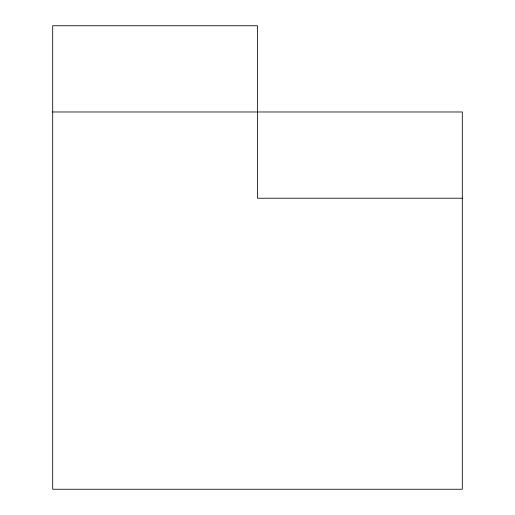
<?xml version="1.0" encoding="UTF-8"?>
<svg xmlns="http://www.w3.org/2000/svg" width="515" height="515" viewBox="0 0 515 515"><rect width="100%" height="100%" fill="white"/><g stroke="black" fill="none" stroke-linecap="round" stroke-linejoin="round"><path stroke-width="0.77" d="M52.697 111.98L462.303 111.98L462.303 489.25L52.697 489.25L52.697 25.75L257.5 25.75L257.5 198.217L462.303 198.217"/></g></svg>
